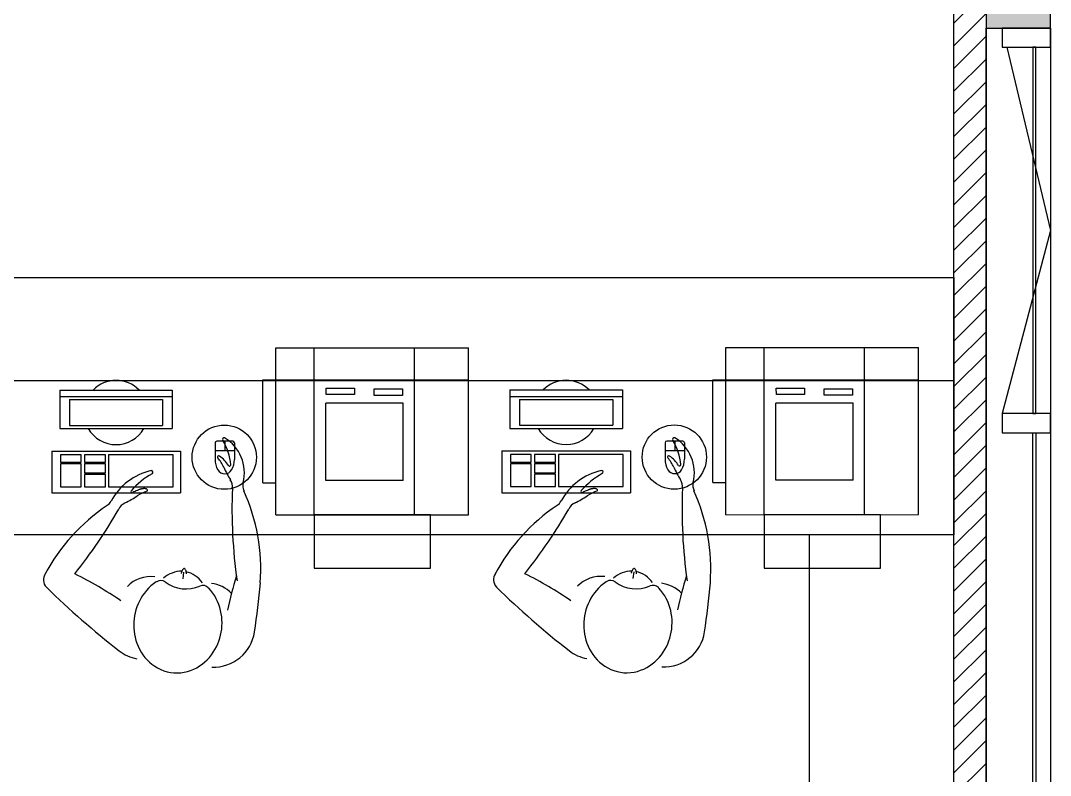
# Model space of a CAD drawing. Extents: x 11477420 to 23072185, y -28506554 to -14238804.
# Drawn here: x 11500470 to 11503674, y -14316395 to -14314046 of the extents above; entities that cross this region are included whole.
import ezdxf

# ---------------------------------------------------------------- set-up
doc = ezdxf.new("R2010")
doc.units = 0
doc.header["$LTSCALE"] = 50
doc.header["$MEASUREMENT"] = 0
doc.linetypes.add('DH-HID2', pattern=[1.2, 0.8, -0.4])
doc.layers.get('0').update_dxf_attribs({"linetype": 'CONTINUOUS'})
for name, color, linetype in [('1.천장.벽체선(내벽)', 3, 'CONTINUOUS'), ('2CONTINUOUS', 2, 'CONTINUOUS'), ('3 가구-붙박이', 6, 'CONTINUOUS'), ('8.패턴선', 8, 'CONTINUOUS'), ('BLOCK', 1, 'CONTINUOUS'), ('C-WIN', 4, 'CONTINUOUS'), ('FU-FURM', 251, 'DH-HID2')]:
    doc.layers.add(name, color=color, linetype=linetype)

# ---------------------------------------------------------------- blocks, each defined once
blk = doc.blocks.new('flooor')
at = {"layer": '8.패턴선', "ltscale": 30}
h = blk.add_hatch(color=256, dxfattribs=at)
h.dxf.hatch_style = 1
h.paths.add_polyline_path([(11507656.8, -14172891.8), (11491856.8, -14172891.8), (11491856.8, -14188496.8), (11492056.8, -14188496.8), (11492056.8, -14187881.8), (11492216.8, -14187881.8), (11492216.8, -14187096.8), (11492056.8, -14187096.8), (11492056.8, -14177741.8), (11494956.8, -14177741.8), (11494956.8, -14177541.8), (11492056.8, -14177541.8), (11492056.8, -14173091.8), (11494756.8, -14173091.8), (11494756.8, -14176541.8), (11494956.8, -14176541.8), (11494956.8, -14173091.8), (11500056.8, -14173091.8), (11500056.8, -14176141.8), (11500256.8, -14176141.8), (11500256.8, -14173091.8), (11503456.8, -14173091.8), (11503456.8, -14176141.8), (11503656.8, -14176141.8), (11503656.8, -14175391.8), (11504256.8, -14175391.8), (11504256.8, -14175302.3), (11504246.8, -14175302.3), (11504246.8, -14175262.3), (11504256.8, -14175191.8), (11503656.8, -14175191.8), (11503656.8, -14173091.8), (11505856.8, -14173091.8), (11505856.8, -14175191.8), (11505256.8, -14175191.8), (11505256.8, -14175262.3), (11505266.8, -14175262.3), (11505266.8, -14175316.8), (11505256.8, -14175316.8), (11505256.8, -14175391.8), (11506056.8, -14175391.8), (11506056.8, -14174691.8), (11509204.8, -14174691.8), (11509204.8, -14174491.8), (11506056.8, -14174491.8), (11506056.8, -14173091.8), (11507656.8, -14173091.8)])
h.paths.add_polyline_path([(11499856.8, -14177741.8), (11504356.8, -14177741.8), (11504356.8, -14177541.8), (11499106.8, -14177541.8), (11499106.8, -14177566.8), (11499106.8, -14177716.8), (11499106.8, -14177741.8), (11499106.8, -14177991.8), (11499856.8, -14177991.8)], flags=17)
h.paths.add_polyline_path([(11506056.8, -14177541.8), (11505856.8, -14177541.8), (11505356.8, -14177541.8), (11505356.8, -14177741.8), (11505356.8, -14177941.8), (11506056.8, -14177941.8)], flags=17)
h.paths.add_polyline_path([(11512534.8, -14172891.8), (11511656.8, -14172891.8), (11511656.8, -14173091.8), (11511656.8, -14173691.8), (11512334.8, -14173691.8), (11512334.8, -14174491.8), (11511854.8, -14174491.8), (11511854.8, -14174691.8), (11512334.8, -14174691.8), (11512334.8, -14174791.8), (11512534.8, -14174791.8)])
h.paths.add_polyline_path([(11512534.8, -14175641.8), (11512384.8, -14175641.8), (11512334.8, -14175641.8), (11512334.8, -14176391.8), (11512534.8, -14176391.8)])
h.paths.add_polyline_path([(11512534.8, -14176941.8), (11512384.8, -14176941.8), (11512334.8, -14176941.8), (11512334.8, -14177100.8), (11511772.8, -14177100.8), (11511772.8, -14177941.8), (11512334.8, -14177941.8), (11512334.8, -14178041.8), (11512534.8, -14178041.8)])
h.paths.add_polyline_path([(11512534.8, -14179271.8), (11512384.8, -14179271.8), (11512334.8, -14179271.8), (11512334.8, -14179836.8), (11512534.8, -14179836.8)])
h.paths.add_polyline_path([(11512256.8, -14184446.8), (11511656.8, -14184446.8), (11511656.8, -14185146.8), (11512256.8, -14185146.8)])
h.paths.add_polyline_path([(11507213.8, -14187066.8), (11506733.8, -14187066.8), (11506733.8, -14187846.8), (11507213.8, -14187846.8)], flags=17)
h.paths.add_polyline_path([(11499706.8, -14186781.8), (11499221.8, -14186781.8), (11499221.8, -14187556.8), (11499706.8, -14187556.8)], flags=17)
at = {"ltscale": 30}
blk.add_lwpolyline([(11512398.8, -14179896.8), (11512534.8, -14180466.8), (11512384.8, -14181036.8)], dxfattribs=at)
at = {"layer": '2CONTINUOUS', "ltscale": 30}
blk.add_lwpolyline([(11512534.8, -14179271.8), (11512334.8, -14179271.8), (11512334.8, -14179836.8), (11512534.8, -14179836.8)], close=True, dxfattribs=at)
at = {"layer": 'C-WIN', "ltscale": 30}
for p, q in [((11512334.8, -14185255.4), (11512334.8, -14179836.8)), ((11512534.8, -14179836.8), (11512534.8, -14185338.2))]:
    blk.add_line(p, q, dxfattribs=at)
for points in [[(11512534.8, -14179896.8), (11512534.8, -14179836.8), (11512384.8, -14179836.8), (11512384.8, -14179896.8)], [(11512479.8, -14181036.8), (11512489.8, -14181036.8), (11512489.8, -14179896.8), (11512479.8, -14179896.8)], [(11512534.8, -14181096.8), (11512534.8, -14181036.8), (11512384.8, -14181036.8), (11512384.8, -14181096.8)], [(11512479.8, -14181096.8), (11512489.8, -14181096.8), (11512489.8, -14182229.8), (11512479.8, -14182229.8)]]:
    blk.add_lwpolyline(points, close=True, dxfattribs=at)
blk = doc.blocks.new('flooor2')
at = {"layer": '1.천장.벽체선(내벽)', "ltscale": 30}
h = blk.add_hatch(dxfattribs=at)
h.set_pattern_fill('_USER', color=256, scale=50, angle=45, pattern_type=0)
h.set_pattern_definition([(45, (-6e-09, -23657), (-35.35533906, 35.35533906), [])])
h.paths.add_polyline_path([(11537774.1, -14274621.4), (11537874.1, -14274621.4), (11537874.1, -14277646.4), (11537774.1, -14277646.4)])
blk.add_lwpolyline([(11537774.1, -14274374.4), (11537874.1, -14274374.4), (11537874.1, -14277399.4), (11537774.1, -14277399.4)], close=True, dxfattribs=at)
at = {"layer": '3 가구-붙박이', "color": 8}
for p, q in [((11533974.1, -14275716.4), (11537774.1, -14275716.4)), ((11537774.1, -14275716.4), (11537774.1, -14276516.4)), ((11533474.1, -14276036.4), (11537774.1, -14276036.4)), ((11537774.1, -14276516.4), (11533274.1, -14276516.4)), ((11537774.1, -14276516.4), (11537324.1, -14276516.4)), ((11537324.1, -14276516.4), (11537324.1, -14277319.4)), ((11537774.1, -14277319.4), (11537774.1, -14276516.4))]:
    blk.add_line(p, q, dxfattribs=at)
at = {"layer": 'BLOCK', "color": 8}
for p, q in [((11535234.6, -14276378.4), (11535233.9, -14276378.7)), ((11535235.4, -14276378), (11535234.6, -14276378.4)), ((11535236.2, -14276377.6), (11535235.4, -14276378)), ((11535237, -14276377.3), (11535236.2, -14276377.6)), ((11535237.7, -14276377), (11535237, -14276377.3)), ((11535238.3, -14276376.7), (11535237.7, -14276377)), ((11535238.9, -14276376.4), (11535238.3, -14276376.7)), ((11535239.5, -14276376.2), (11535238.9, -14276376.4)), ((11535240.1, -14276376), (11535239.5, -14276376.2)), ((11535240.7, -14276375.8), (11535240.1, -14276376)), ((11535241.2, -14276375.6), (11535240.7, -14276375.8)), ((11535241.8, -14276375.4), (11535241.2, -14276375.6)), ((11535242.3, -14276375.2), (11535241.8, -14276375.4)), ((11535242.9, -14276375.1), (11535242.3, -14276375.2)), ((11535243.4, -14276374.9), (11535242.9, -14276375.1)), ((11535244, -14276374.7), (11535243.4, -14276374.9)), ((11535244.6, -14276374.6), (11535244, -14276374.7)), ((11535245.2, -14276374.4), (11535244.6, -14276374.6)), ((11535245.8, -14276374.3), (11535245.2, -14276374.4)), ((11535246.5, -14276374.1), (11535245.8, -14276374.3)), ((11535247.1, -14276374), (11535246.5, -14276374.1)), ((11535247.9, -14276373.8), (11535247.1, -14276374)), ((11535248.7, -14276373.7), (11535247.9, -14276373.8)), ((11535249.6, -14276373.5), (11535248.7, -14276373.7)), ((11535250.5, -14276373.4), (11535249.6, -14276373.5)), ((11535251.5, -14276373.2), (11535250.5, -14276373.4)), ((11535252.7, -14276373.1), (11535251.5, -14276373.2)), ((11535254, -14276373), (11535252.7, -14276373.1)), ((11535255.4, -14276373), (11535254, -14276373)), ((11535256.9, -14276373), (11535255.4, -14276373)), ((11535258.6, -14276373.2), (11535256.9, -14276373)), ((11535260.4, -14276373.5), (11535258.6, -14276373.2)), ((11535262, -14276374.1), (11535260.4, -14276373.5)), ((11535263.5, -14276374.9), (11535262, -14276374.1)), ((11535264.5, -14276376.1), (11535263.5, -14276374.9)), ((11535263.9, -14276380.8), (11535264.1, -14276380.5)), ((11535264.1, -14276380.5), (11535264.8, -14276379)), ((11535265, -14276377.5), (11535264.5, -14276376.1)), ((11535264.8, -14276379), (11535265, -14276377.5)), ((11536634.6, -14276378.1), (11536633.9, -14276378.4)), ((11536635.4, -14276377.6), (11536634.6, -14276378.1)), ((11536636.2, -14276377.3), (11536635.4, -14276377.6)), ((11536637, -14276376.9), (11536636.2, -14276377.3)), ((11536637.7, -14276376.6), (11536637, -14276376.9)), ((11536638.3, -14276376.3), (11536637.7, -14276376.6)), ((11536638.9, -14276376.1), (11536638.3, -14276376.3)), ((11536639.5, -14276375.9), (11536638.9, -14276376.1)), ((11536640.1, -14276375.7), (11536639.5, -14276375.9)), ((11536640.7, -14276375.5), (11536640.1, -14276375.7)), ((11536641.2, -14276375.3), (11536640.7, -14276375.5)), ((11536641.8, -14276375.1), (11536641.2, -14276375.3)), ((11536642.3, -14276374.9), (11536641.8, -14276375.1)), ((11536642.9, -14276374.7), (11536642.3, -14276374.9)), ((11536643.4, -14276374.6), (11536642.9, -14276374.7)), ((11536644, -14276374.4), (11536643.4, -14276374.6)), ((11536644.6, -14276374.2), (11536644, -14276374.4)), ((11536645.2, -14276374.1), (11536644.6, -14276374.2)), ((11536645.8, -14276373.9), (11536645.2, -14276374.1)), ((11536646.5, -14276373.8), (11536645.8, -14276373.9)), ((11536647.1, -14276373.6), (11536646.5, -14276373.8)), ((11536647.9, -14276373.5), (11536647.1, -14276373.6)), ((11536648.7, -14276373.3), (11536647.9, -14276373.5)), ((11536649.6, -14276373.2), (11536648.7, -14276373.3)), ((11536650.5, -14276373), (11536649.6, -14276373.2)), ((11536651.5, -14276372.9), (11536650.5, -14276373)), ((11536652.7, -14276372.8), (11536651.5, -14276372.9)), ((11536654, -14276372.7), (11536652.7, -14276372.8)), ((11536655.4, -14276372.7), (11536654, -14276372.7)), ((11536656.9, -14276372.7), (11536655.4, -14276372.7)), ((11536658.6, -14276372.9), (11536656.9, -14276372.7)), ((11536660.4, -14276373.2), (11536658.6, -14276372.9)), ((11536662, -14276373.7), (11536660.4, -14276373.2)), ((11536663.5, -14276374.6), (11536662, -14276373.7)), ((11536664.5, -14276375.7), (11536663.5, -14276374.6)), ((11536663.9, -14276380.4), (11536664.1, -14276380.2)), ((11536664.1, -14276380.2), (11536664.8, -14276378.7)), ((11536665, -14276377.1), (11536664.5, -14276375.7)), ((11536664.8, -14276378.7), (11536665, -14276377.1)), ((11535376.8, -14276623), (11535375.4, -14276624.4)), ((11535378.3, -14276622.1), (11535376.8, -14276623)), ((11535380, -14276621.9), (11535378.3, -14276622.1)), ((11535381.5, -14276622.5), (11535380, -14276621.9)), ((11535382.8, -14276623.8), (11535381.5, -14276622.5)), ((11535383.8, -14276625.4), (11535382.8, -14276623.8)), ((11536776.8, -14276622.7), (11536775.4, -14276624.1)), ((11536778.3, -14276621.8), (11536776.8, -14276622.7)), ((11536780, -14276621.6), (11536778.3, -14276621.8)), ((11536781.5, -14276622.2), (11536780, -14276621.6)), ((11536782.8, -14276623.4), (11536781.5, -14276622.2)), ((11536783.8, -14276625.1), (11536782.8, -14276623.4)), ((11535370.1, -14276636.6), (11535370, -14276636.8)), ((11535370.3, -14276635.6), (11535370.1, -14276636.6)), ((11535370.6, -14276634.6), (11535370.3, -14276635.6)), ((11535370.9, -14276633.5), (11535370.6, -14276634.6)), ((11535371.3, -14276632.2), (11535370.9, -14276633.5)), ((11535371.8, -14276630.9), (11535371.3, -14276632.2)), ((11535372.5, -14276629.4), (11535371.8, -14276630.9)), ((11535373.2, -14276627.7), (11535372.5, -14276629.4)), ((11535374.2, -14276626.1), (11535373.2, -14276627.7)), ((11535375.4, -14276624.4), (11535374.2, -14276626.1)), ((11535376.3, -14276653.5), (11535378.7, -14276632.5)), ((11535384.6, -14276627.3), (11535383.8, -14276625.4)), ((11535385.1, -14276629.1), (11535384.6, -14276627.3)), ((11535385.5, -14276630.9), (11535385.1, -14276629.1)), ((11535385.8, -14276632.5), (11535385.5, -14276630.9)), ((11535386, -14276633.9), (11535385.8, -14276632.5)), ((11535386.1, -14276635.3), (11535386, -14276633.9)), ((11535386.1, -14276636.4), (11535386.1, -14276635.3)), ((11535386.2, -14276637.5), (11535386.1, -14276636.4)), ((11535386.2, -14276638.5), (11535386.2, -14276637.5)), ((11535386.2, -14276638.7), (11535386.2, -14276638.5)), ((11536770.1, -14276636.2), (11536770, -14276636.5)), ((11536770.3, -14276635.3), (11536770.1, -14276636.2)), ((11536770.6, -14276634.3), (11536770.3, -14276635.3)), ((11536770.9, -14276633.1), (11536770.6, -14276634.3)), ((11536771.3, -14276631.9), (11536770.9, -14276633.1)), ((11536771.8, -14276630.5), (11536771.3, -14276631.9)), ((11536772.5, -14276629), (11536771.8, -14276630.5)), ((11536773.2, -14276627.4), (11536772.5, -14276629)), ((11536774.2, -14276625.7), (11536773.2, -14276627.4)), ((11536775.4, -14276624.1), (11536774.2, -14276625.7)), ((11536776.3, -14276653.2), (11536778.7, -14276632.1)), ((11536784.6, -14276626.9), (11536783.8, -14276625.1)), ((11536785.1, -14276628.8), (11536784.6, -14276626.9)), ((11536785.5, -14276630.5), (11536785.1, -14276628.8)), ((11536785.8, -14276632.2), (11536785.5, -14276630.5)), ((11536786, -14276633.6), (11536785.8, -14276632.2)), ((11536786.1, -14276634.9), (11536786, -14276633.6)), ((11536786.1, -14276636.1), (11536786.1, -14276634.9)), ((11536786.2, -14276637.2), (11536786.1, -14276636.1)), ((11536786.2, -14276638.1), (11536786.2, -14276637.2)), ((11536786.2, -14276638.4), (11536786.2, -14276638.1)), ((11535268.6, -14276682.9), (11535261.7, -14276690.3)), ((11535275.9, -14276675.9), (11535268.6, -14276682.9)), ((11535283.9, -14276669.5), (11535275.9, -14276675.9)), ((11535292.3, -14276663.5), (11535283.9, -14276669.5)), ((11535293.7, -14276662.6), (11535292.3, -14276663.5)), ((11535455.7, -14276682.7), (11535454.5, -14276681.5)), ((11535462.5, -14276690.4), (11535455.7, -14276682.7)), ((11536668.6, -14276682.6), (11536661.7, -14276689.9)), ((11536675.9, -14276675.6), (11536668.6, -14276682.6)), ((11536683.9, -14276669.1), (11536675.9, -14276675.6)), ((11536692.3, -14276663.2), (11536683.9, -14276669.1)), ((11536693.7, -14276662.3), (11536692.3, -14276663.2)), ((11536855.7, -14276682.4), (11536854.5, -14276681.1)), ((11536862.5, -14276690.1), (11536855.7, -14276682.4)), ((11535244.5, -14276714.5), (11535239.9, -14276723.1)), ((11535249.7, -14276706.1), (11535244.5, -14276714.5)), ((11535255.4, -14276698), (11535249.7, -14276706.1)), ((11535261.7, -14276690.3), (11535255.4, -14276698)), ((11535468.7, -14276698.5), (11535462.5, -14276690.4)), ((11535474.2, -14276707), (11535468.7, -14276698.5)), ((11535479.2, -14276715.8), (11535474.2, -14276707)), ((11535483.5, -14276724.8), (11535479.2, -14276715.8)), ((11536644.5, -14276714.2), (11536639.9, -14276722.8)), ((11536649.7, -14276705.8), (11536644.5, -14276714.2)), ((11536655.4, -14276697.7), (11536649.7, -14276705.8)), ((11536661.7, -14276689.9), (11536655.4, -14276697.7)), ((11536868.7, -14276698.2), (11536862.5, -14276690.1)), ((11536874.2, -14276706.7), (11536868.7, -14276698.2)), ((11536879.2, -14276715.4), (11536874.2, -14276706.7)), ((11536883.5, -14276724.4), (11536879.2, -14276715.4)), ((11535229.3, -14276750.1), (11535226.8, -14276759.4)), ((11535232.3, -14276741), (11535229.3, -14276750.1)), ((11535235.8, -14276732), (11535232.3, -14276741)), ((11535239.9, -14276723.1), (11535235.8, -14276732)), ((11535487.2, -14276734), (11535483.5, -14276724.8)), ((11535490.3, -14276743.3), (11535487.2, -14276734)), ((11535492.8, -14276752.8), (11535490.3, -14276743.3)), ((11536629.3, -14276749.8), (11536626.8, -14276759.1)), ((11536632.3, -14276740.6), (11536629.3, -14276749.8)), ((11536635.8, -14276731.6), (11536632.3, -14276740.6)), ((11536639.9, -14276722.8), (11536635.8, -14276731.6)), ((11536887.2, -14276733.6), (11536883.5, -14276724.4)), ((11536890.3, -14276743), (11536887.2, -14276733.6)), ((11536892.8, -14276752.4), (11536890.3, -14276743)), ((11535223.5, -14276778.3), (11535222.7, -14276787.8)), ((11535224.9, -14276768.8), (11535223.5, -14276778.3)), ((11535226.8, -14276759.4), (11535224.9, -14276768.8)), ((11535494.7, -14276762.3), (11535492.8, -14276752.8)), ((11535496.1, -14276771.9), (11535494.7, -14276762.3)), ((11535496.9, -14276781.5), (11535496.1, -14276771.9)), ((11535497.1, -14276791.1), (11535496.9, -14276781.5)), ((11536623.5, -14276777.9), (11536622.7, -14276787.5)), ((11536624.9, -14276768.5), (11536623.5, -14276777.9)), ((11536626.8, -14276759.1), (11536624.9, -14276768.5)), ((11536894.7, -14276762), (11536892.8, -14276752.4)), ((11536896.1, -14276771.5), (11536894.7, -14276762)), ((11536896.9, -14276781.2), (11536896.1, -14276771.5)), ((11536897.1, -14276790.8), (11536896.9, -14276781.2)), ((11535222.7, -14276787.8), (11535222.4, -14276797.4)), ((11535222.4, -14276797.4), (11535222.6, -14276807)), ((11535222.6, -14276807), (11535223.4, -14276816.6)), ((11535494.6, -14276819.7), (11535496, -14276810.2)), ((11535496, -14276810.2), (11535496.8, -14276800.7)), ((11535496.8, -14276800.7), (11535497.1, -14276791.1)), ((11536622.7, -14276787.5), (11536622.4, -14276797.1)), ((11536622.4, -14276797.1), (11536622.6, -14276806.7)), ((11536622.6, -14276806.7), (11536623.4, -14276816.3)), ((11536894.6, -14276819.4), (11536896, -14276809.9)), ((11536896, -14276809.9), (11536896.8, -14276800.3)), ((11536896.8, -14276800.3), (11536897.1, -14276790.8)), ((11535223.4, -14276816.6), (11535224.8, -14276826.2)), ((11535224.8, -14276826.2), (11535226.7, -14276835.7)), ((11535226.7, -14276835.7), (11535229.2, -14276845.2)), ((11535229.2, -14276845.2), (11535232.3, -14276854.5)), ((11535483.7, -14276856.5), (11535487.2, -14276847.5)), ((11535487.2, -14276847.5), (11535490.2, -14276838.4)), ((11535490.2, -14276838.4), (11535492.7, -14276829.1)), ((11535492.7, -14276829.1), (11535494.6, -14276819.7)), ((11536623.4, -14276816.3), (11536624.8, -14276825.9)), ((11536624.8, -14276825.9), (11536626.7, -14276835.4)), ((11536626.7, -14276835.4), (11536629.2, -14276844.8)), ((11536629.2, -14276844.8), (11536632.3, -14276854.2)), ((11536883.7, -14276856.2), (11536887.2, -14276847.2)), ((11536887.2, -14276847.2), (11536890.2, -14276838)), ((11536890.2, -14276838), (11536892.7, -14276828.7)), ((11536892.7, -14276828.7), (11536894.6, -14276819.4)), ((11535232.3, -14276854.5), (11535236, -14276863.7)), ((11535236, -14276863.7), (11535240.4, -14276872.7)), ((11535240.4, -14276872.7), (11535245.3, -14276881.5)), ((11535469.8, -14276882.4), (11535475, -14276874)), ((11535475, -14276874), (11535479.6, -14276865.4)), ((11535479.6, -14276865.4), (11535483.7, -14276856.5)), ((11536632.3, -14276854.2), (11536636, -14276863.4)), ((11536636, -14276863.4), (11536640.3, -14276872.4)), ((11536640.3, -14276872.4), (11536645.3, -14276881.2)), ((11536869.8, -14276882), (11536875, -14276873.7)), ((11536875, -14276873.7), (11536879.6, -14276865)), ((11536879.6, -14276865), (11536883.7, -14276856.2)), ((11535245.3, -14276881.5), (11535250.9, -14276890)), ((11535250.9, -14276890), (11535257.1, -14276898.1)), ((11535257.1, -14276898.1), (11535263.9, -14276905.8)), ((11535263.9, -14276905.8), (11535271.3, -14276913)), ((11535443.6, -14276912.6), (11535450.9, -14276905.6)), ((11535450.9, -14276905.6), (11535457.8, -14276898.2)), ((11535457.8, -14276898.2), (11535464.1, -14276890.5)), ((11535464.1, -14276890.5), (11535469.8, -14276882.4)), ((11536645.3, -14276881.2), (11536650.9, -14276889.6)), ((11536650.9, -14276889.6), (11536657.1, -14276897.7)), ((11536657.1, -14276897.7), (11536663.9, -14276905.5)), ((11536663.9, -14276905.5), (11536671.3, -14276912.7)), ((11536835.7, -14276918.7), (11536843.6, -14276912.2)), ((11536843.6, -14276912.2), (11536850.9, -14276905.3)), ((11536850.9, -14276905.3), (11536857.8, -14276897.9)), ((11536857.8, -14276897.9), (11536864.1, -14276890.1)), ((11536864.1, -14276890.1), (11536869.8, -14276882)), ((11535271.3, -14276913), (11535279.2, -14276919.7)), ((11535279.2, -14276919.7), (11535287.8, -14276925.8)), ((11535287.8, -14276925.8), (11535296.8, -14276931.2)), ((11535296.8, -14276931.2), (11535306.3, -14276935.9)), ((11535306.3, -14276935.9), (11535316.2, -14276939.7)), ((11535316.2, -14276939.7), (11535326.3, -14276942.7)), ((11535326.3, -14276942.7), (11535336.7, -14276944.9)), ((11535379, -14276944.4), (11535389.3, -14276942)), ((11535389.3, -14276942), (11535399.4, -14276938.9)), ((11535399.4, -14276938.9), (11535409.1, -14276934.9)), ((11535409.1, -14276934.9), (11535418.4, -14276930.3)), ((11535418.4, -14276930.3), (11535427.3, -14276925)), ((11535427.3, -14276925), (11535435.7, -14276919)), ((11535435.7, -14276919), (11535443.6, -14276912.6)), ((11536671.3, -14276912.7), (11536679.2, -14276919.4)), ((11536679.2, -14276919.4), (11536687.8, -14276925.5)), ((11536687.8, -14276925.5), (11536696.8, -14276930.9)), ((11536696.8, -14276930.9), (11536706.3, -14276935.5)), ((11536706.3, -14276935.5), (11536716.2, -14276939.4)), ((11536716.2, -14276939.4), (11536726.3, -14276942.4)), ((11536726.3, -14276942.4), (11536736.7, -14276944.5)), ((11536768.5, -14276945.5), (11536779, -14276944)), ((11536779, -14276944), (11536789.3, -14276941.7)), ((11536789.3, -14276941.7), (11536799.4, -14276938.5)), ((11536799.4, -14276938.5), (11536809.1, -14276934.6)), ((11536809.1, -14276934.6), (11536818.4, -14276929.9)), ((11536818.4, -14276929.9), (11536827.3, -14276924.6)), ((11536827.3, -14276924.6), (11536835.7, -14276918.7)), ((11535336.7, -14276944.9), (11535347.3, -14276946.1)), ((11535347.3, -14276946.1), (11535357.9, -14276946.4)), ((11535357.9, -14276946.4), (11535368.5, -14276945.9)), ((11535368.5, -14276945.9), (11535379, -14276944.4)), ((11536736.7, -14276944.5), (11536747.3, -14276945.8)), ((11536747.3, -14276945.8), (11536757.9, -14276946.1)), ((11536757.9, -14276946.1), (11536768.5, -14276945.5))]:
    blk.add_line(p, q, dxfattribs=at)
for centre, radius, start, end in [((11535504.6, -14276220.5), 5.67, 82.0924, 210.1135), ((11535356.1, -14276312), 168.7, 4.5802, 31.6921), ((11535439, -14276324.1), 127.7, 346.1893, 58.7345), ((11536904.6, -14276220.2), 5.67, 82.0924, 210.1135), ((11536756.1, -14276311.7), 168.7, 4.5802, 31.6921), ((11536839, -14276323.8), 127.7, 346.1893, 58.7345), ((11535486.8, -14276274.8), 3.9, 47.5273, 227.5285), ((11536886.8, -14276274.4), 3.9, 47.5273, 227.5285), ((11536833.7, -14276352.5), 98.3, 31.8449, 55.4243), ((11535378.6, -14276364.1), 136.5, 24.9753, 39.2892), ((11535433.7, -14276352.9), 98.3, 31.8449, 55.4243), ((11535520.5, -14276299), 3.84, 211.8448, 3.316), ((11536778.6, -14276363.8), 136.5, 24.9753, 39.2892), ((11536920.5, -14276298.6), 3.84, 211.8448, 3.316), ((11535320.1, -14276503.5), 191.6, 103.2278, 151.3653), ((11535404.5, -14276546.8), 253.1, 119.5754, 138.6129), ((11535277.4, -14276322), 5.11, 294.3271, 103.2283), ((11535897.6, -14276122.4), 436, 204.9747, 210.7765), ((11536720.1, -14276503.2), 191.6, 103.2278, 151.3653), ((11536804.5, -14276546.4), 253.1, 119.5754, 138.6129), ((11536677.4, -14276321.6), 5.11, 294.3271, 103.2283), ((11537297.6, -14276122), 436, 204.9747, 210.7765), ((11535490, -14276367.2), 39.4, 352.6332, 33.4358), ((11535601.4, -14276364), 39.4, 166.1892, 204.0696), ((11536890, -14276366.9), 39.4, 352.6332, 33.4358), ((11537001.4, -14276363.7), 39.4, 166.1892, 204.0696), ((11534996.1, -14276029.8), 436, 297.1661, 302.9679), ((11535217.5, -14276382), 3.84, 138.614, 298.9552), ((11535266.9, -14276471.3), 98.3, 109.6236, 118.9551), ((11535307.7, -14276510.1), 136.5, 108.6532, 122.9671), ((11537143.8, -14276434.6), 1615.8, 177.7896, 188.0198), ((11535016.4, -14276625.3), 601.2, 356.0826, 24.0694), ((11536396.1, -14276029.5), 436, 297.1661, 302.9679), ((11536617.5, -14276381.6), 3.84, 138.614, 298.9552), ((11536666.9, -14276471), 98.3, 109.6236, 118.9551), ((11536707.7, -14276509.8), 136.5, 108.6532, 122.9671), ((11538543.8, -14276434.2), 1615.8, 177.7896, 188.0198), ((11536416.4, -14276624.9), 601.2, 356.0826, 24.0694), ((11535475.9, -14276923.7), 601.2, 124.0369, 151.8596), ((11535117.4, -14276392.8), 39.4, 304.0376, 331.3659), ((11535211.5, -14276453.6), 39.4, 114.5058, 155.3086), ((11536875.9, -14276923.4), 601.2, 124.0369, 151.8596), ((11536517.4, -14276392.5), 39.4, 304.0376, 331.3659), ((11536611.5, -14276453.2), 39.4, 114.5058, 155.3086), ((11533774.2, -14275632.9), 1615.8, 321.5304, 330.153), ((11535174.2, -14275632.6), 1615.8, 321.5304, 330.153), ((11534974.2, -14276656.7), 32.8, 144.8332, 224.3628), ((11534454.4, -14277798.8), 1299.7, 55.9262, 63.2537), ((11535275.8, -14276748.9), 102.4, 83.3147, 135.5022), ((11535372.2, -14276715.7), 85.7, 89.9895, 131.7515), ((11535365.8, -14276715), 85.7, 34.8779, 76.6399), ((11536784.4, -14277025.2), 1299.7, 162.9781, 167.8187), ((11536374.2, -14276656.3), 32.8, 144.8332, 224.3628), ((11535854.4, -14277798.4), 1299.7, 55.9262, 63.2537), ((11536675.8, -14276748.6), 102.4, 83.3147, 135.5022), ((11536772.2, -14276715.4), 85.7, 89.9895, 131.7515), ((11536765.8, -14276714.6), 85.7, 34.8779, 76.6399), ((11538184.4, -14277024.8), 1299.7, 162.9781, 167.8187), ((11536781, -14274815.6), 2612.4, 225.5367, 232.1177), ((11535306.3, -14276681.9), 23, 52.9775, 123.1019), ((11535385.2, -14276577.3), 108, 232.978, 293.6514), ((11535437.7, -14276697.3), 23, 43.5275, 113.6519), ((11535451.9, -14276769.6), 102.4, 43.4483, 83.3147), ((11533014.1, -14276435.5), 2612.4, 351.5518, 354.9301), ((11538181, -14274815.3), 2612.4, 225.5367, 232.1177), ((11536706.3, -14276681.6), 23, 52.9775, 123.1019), ((11536785.2, -14276577), 108, 232.978, 293.6514), ((11536837.7, -14276697), 23, 43.5275, 113.6519), ((11536851.9, -14276769.2), 102.4, 43.4483, 83.3147), ((11534414.1, -14276435.2), 2612.4, 351.5518, 354.9301), ((11535471.5, -14276800.5), 128, 267.273, 351.5519), ((11536871.5, -14276800.2), 128, 267.273, 351.5519), ((11535255.5, -14276776.5), 128, 232.1177, 259.4011), ((11536655.5, -14276776.2), 128, 232.1177, 259.4011)]:
    blk.add_arc(centre, radius, start, end, dxfattribs=at)
at = {"layer": 'FU-FURM', "color": 8, "ltscale": 30}
for p, q in [((11535664, -14275934.5), (11536264, -14275934.4)), ((11535664.1, -14276454.5), (11535664, -14275934.5)), ((11535784.1, -14276454.5), (11535784, -14275934.5)), ((11536096.1, -14276454.4), (11536096, -14275934.4)), ((11536264.1, -14276454.4), (11536264, -14275934.4)), ((11537064, -14275934.2), (11537664, -14275934)), ((11537064.1, -14276454.2), (11537064, -14275934.2)), ((11537184.1, -14276454.1), (11537184, -14275934.1)), ((11537496.1, -14276454.1), (11537496, -14275934.1)), ((11537664.1, -14276454), (11537664, -14275934)), ((11535624, -14276034.5), (11535664, -14276034.5)), ((11535624.1, -14276354.5), (11535624, -14276034.5)), ((11535664, -14276034.5), (11536264, -14276034.4)), ((11537024, -14276034.2), (11537064, -14276034.2)), ((11537024.1, -14276354.2), (11537024, -14276034.2)), ((11537064, -14276034.2), (11537664, -14276034)), ((11536060.2, -14276107.2), (11535820.2, -14276107.2)), ((11535820.2, -14276347.2), (11535820.2, -14276107.2)), ((11536060.2, -14276347.2), (11536060.2, -14276107.2)), ((11537460.2, -14276106.8), (11537220.2, -14276106.9)), ((11537220.2, -14276346.9), (11537220.2, -14276106.9)), ((11537460.2, -14276346.8), (11537460.2, -14276106.8)), ((11535624.1, -14276354.5), (11535664.1, -14276354.5)), ((11536060.2, -14276347.2), (11535820.2, -14276347.2)), ((11537024.1, -14276354.2), (11537064.1, -14276354.2)), ((11537460.2, -14276346.8), (11537220.2, -14276346.9)), ((11535664.1, -14276454.5), (11536264.1, -14276454.4)), ((11537064.1, -14276454.2), (11537664.1, -14276454))]:
    blk.add_line(p, q, dxfattribs=at)
at = {"layer": 'FU-FURM', "color": 8, "linetype": 'Continuous'}
for p, q in [((11534992.4, -14276066.1), (11535342.4, -14276066.1)), ((11534992.4, -14276066.1), (11534992.4, -14276186.1)), ((11534992.4, -14276066.1), (11534992.4, -14276186.1)), ((11535342.4, -14276066.1), (11535342.4, -14276186.1)), ((11536392.4, -14276065.8), (11536742.4, -14276065.8)), ((11536392.4, -14276065.8), (11536392.4, -14276185.8)), ((11536392.4, -14276065.8), (11536392.4, -14276185.8)), ((11536742.4, -14276065.8), (11536742.4, -14276185.8)), ((11534992.4, -14276086.1), (11535342.4, -14276086.1)), ((11535022.4, -14276096.1), (11535312.4, -14276096.1)), ((11535022.4, -14276096.1), (11535022.4, -14276176.1)), ((11535312.4, -14276096.1), (11535312.4, -14276176.1)), ((11536392.4, -14276085.8), (11536742.4, -14276085.8)), ((11536422.4, -14276095.8), (11536712.4, -14276095.8)), ((11536422.4, -14276095.8), (11536422.4, -14276175.8)), ((11536712.4, -14276095.8), (11536712.4, -14276175.8)), ((11534992.4, -14276186.1), (11535342.4, -14276186.1)), ((11535022.4, -14276176.1), (11535312.4, -14276176.1)), ((11536392.4, -14276185.8), (11536742.4, -14276185.8)), ((11536422.4, -14276175.8), (11536712.4, -14276175.8)), ((11535475.5, -14276230.4), (11535475.5, -14276281.9)), ((11535530.5, -14276225.4), (11535480.5, -14276225.4)), ((11535505.5, -14276225.4), (11535505.5, -14276255.4)), ((11535535.5, -14276230.4), (11535535.5, -14276281.9)), ((11536875.5, -14276230.1), (11536875.5, -14276281.5)), ((11536930.5, -14276225.1), (11536880.5, -14276225.1)), ((11536905.5, -14276225.1), (11536905.5, -14276255.1)), ((11536935.5, -14276230.1), (11536935.5, -14276281.5)), ((11534967.4, -14276256.1), (11535367.4, -14276256.1)), ((11534967.4, -14276256.1), (11534967.4, -14276386.1)), ((11535367.4, -14276256.1), (11535367.4, -14276386.1)), ((11535535.5, -14276255.4), (11535475.5, -14276255.4)), ((11536367.4, -14276255.8), (11536767.4, -14276255.8)), ((11536367.4, -14276255.8), (11536367.4, -14276385.8)), ((11536767.4, -14276255.8), (11536767.4, -14276385.8)), ((11536935.5, -14276255.1), (11536875.5, -14276255.1)), ((11534967.4, -14276386.1), (11535367.4, -14276386.1)), ((11536367.4, -14276385.8), (11536767.4, -14276385.8))]:
    blk.add_line(p, q, dxfattribs=at)
at = {"layer": 'FU-FURM', "color": 8, "ltscale": 30}
for points in [[(11535821.4, -14276060.3), (11535909.4, -14276060.3), (11535909.5, -14276080.3), (11535821.5, -14276080.3), (11535821.4, -14276060.3)], [(11535970.6, -14276062.9), (11536058.6, -14276062.8), (11536058.6, -14276082.8), (11535970.6, -14276082.9), (11535970.6, -14276062.9)], [(11537221.4, -14276060), (11537309.4, -14276059.9), (11537309.5, -14276079.9), (11537221.5, -14276080), (11537221.4, -14276060)], [(11537370.6, -14276062.5), (11537458.6, -14276062.5), (11537458.6, -14276082.5), (11537370.6, -14276082.5), (11537370.6, -14276062.5)]]:
    blk.add_lwpolyline(points, dxfattribs=at)
at = {"layer": 'FU-FURM', "color": 8, "linetype": 'Continuous'}
for points in [[(11534994.3, -14276290.8), (11535059.2, -14276290.8), (11535059.2, -14276267.5), (11534994.3, -14276267.5)], [(11535069.2, -14276290.8), (11535134.1, -14276290.8), (11535134.1, -14276267.5), (11535069.2, -14276267.5)], [(11535144.1, -14276367.3), (11535345.4, -14276367.3), (11535345.4, -14276267.5), (11535144.1, -14276267.5)], [(11536394.3, -14276290.5), (11536459.2, -14276290.5), (11536459.2, -14276267.2), (11536394.3, -14276267.2)], [(11536469.2, -14276290.5), (11536534.1, -14276290.5), (11536534.1, -14276267.2), (11536469.2, -14276267.2)], [(11536544.1, -14276366.9), (11536745.4, -14276366.9), (11536745.4, -14276267.2), (11536544.1, -14276267.2)], [(11534994.3, -14276367.3), (11535059.2, -14276367.3), (11535059.2, -14276295.8), (11534994.3, -14276295.8)], [(11535069.2, -14276324.1), (11535134.1, -14276324.1), (11535134.1, -14276295.8), (11535069.2, -14276295.8)], [(11536394.3, -14276366.9), (11536459.2, -14276366.9), (11536459.2, -14276295.4), (11536394.3, -14276295.4)], [(11536469.2, -14276323.7), (11536534.1, -14276323.7), (11536534.1, -14276295.4), (11536469.2, -14276295.4)], [(11535069.2, -14276367.3), (11535134.1, -14276367.3), (11535134.1, -14276328.8), (11535069.2, -14276328.8)], [(11536469.2, -14276366.9), (11536534.1, -14276366.9), (11536534.1, -14276328.5), (11536469.2, -14276328.5)]]:
    blk.add_lwpolyline(points, close=True, dxfattribs=at)
at = {"layer": 'FU-FURM', "color": 8, "ltscale": 30}
for points in [[(11535784.1, -14276454.5), (11535784.1, -14276620.7), (11536145.4, -14276620.7), (11536145.4, -14276454.5)], [(11537184.1, -14276454.1), (11537184.1, -14276620.3), (11537545.4, -14276620.3), (11537545.4, -14276454.1)]]:
    blk.add_lwpolyline(points, close=True, dxfattribs=at)
at = {"layer": 'FU-FURM', "color": 8, "linetype": 'Continuous'}
for centre in [(11535504.1, -14276275.2), (11536904.1, -14276274.8)]:
    blk.add_circle(centre, 100, dxfattribs=at)
for centre, radius, start, end in [((11535167.4, -14276136.1), 100, 44.427, 135.573), ((11536567.4, -14276135.8), 100, 44.427, 135.573), ((11535167.4, -14276136.1), 100, 210, 330), ((11536567.4, -14276135.8), 100, 210, 330), ((11535480.5, -14276230.4), 5, 90, 180), ((11535530.5, -14276230.4), 5, 0, 90), ((11536880.5, -14276230.1), 5, 90, 180), ((11536930.5, -14276230.1), 5, 0, 90), ((11535535.2, -14276283.6), 59.8, 178.3135, 211.1855), ((11535475.7, -14276283.6), 59.8, 328.8145, 1.6865), ((11536935.2, -14276283.3), 59.8, 178.3135, 211.1855), ((11536875.7, -14276283.3), 59.8, 328.8145, 1.6865), ((11535505.5, -14276301.7), 25, 211.1855, 328.8145), ((11536905.5, -14276301.3), 25, 211.1855, 328.8145)]:
    blk.add_arc(centre, radius, start, end, dxfattribs=at)
blk.add_blockref('flooor', (25539.3, -95102.6))

msp = doc.modelspace()

# ---------------------------------------------------------------- block references
msp.add_blockref('flooor2', (-34400, -39129.5))

doc.saveas('drawing.dxf')
